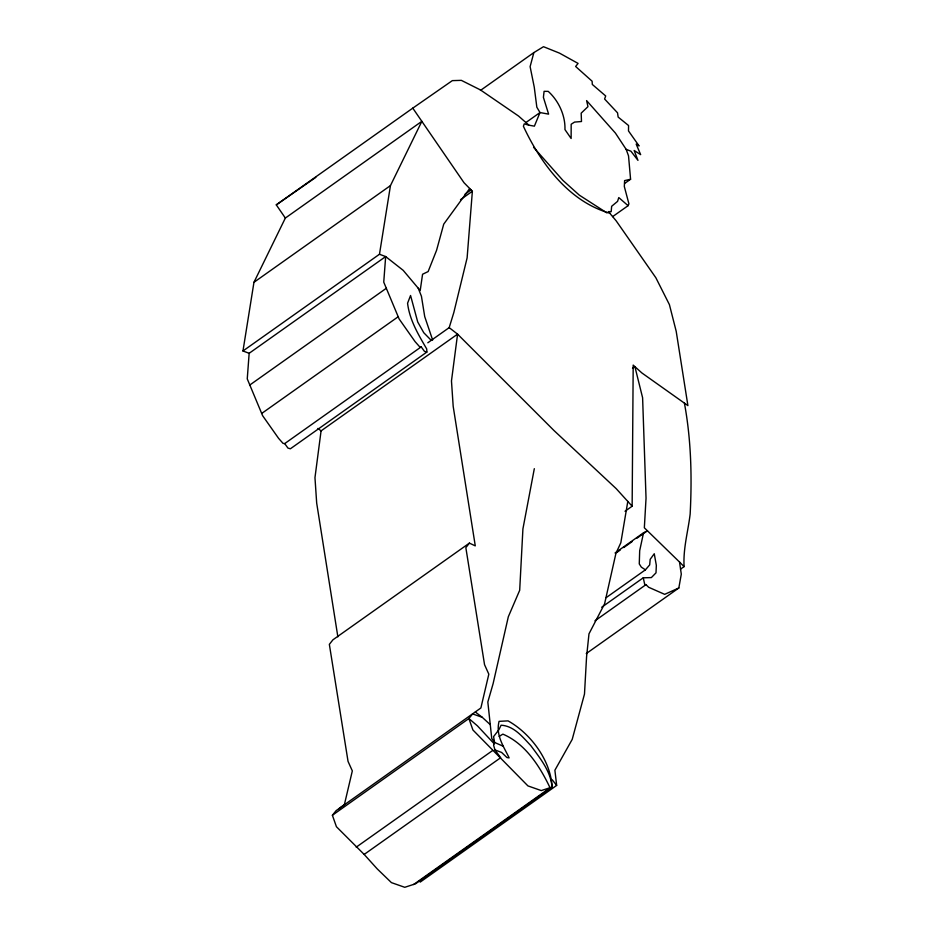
<?xml version="1.0" encoding="UTF-8"?>
<svg xmlns="http://www.w3.org/2000/svg" width="934" height="934" viewBox="0 0 934 934"><rect width="100%" height="100%" fill="white"/><g stroke="black" fill="none" stroke-linecap="round" stroke-linejoin="round"><path stroke-width="1.4" d="M490.268 724.667L482.259 717.324L472.627 713.915L468.891 718.538L472.919 729.991L527.932 785.903L541.265 790.573L552.076 787.058C550.651 770.947 540.015 758.163 530.827 745.636C522.655 737.008 513.969 725.893 501.103 725.216L498.849 729.804L493.561 736.634L494.623 742.483L493.607 745.25L494.973 749.932L501.616 752.442L506.928 757.532L509.135 757.906C503.636 746.266 495.569 735.303 499.06 721.352L508.061 720.873C530.839 733.645 550.815 760.615 552.076 787.058L415.572 883.774L404.772 887.3L391.428 882.63L377.231 868.9L364.167 854.435L336.427 826.718L332.387 815.265L336.123 810.642L480.882 707.972L488.821 674.173L484.548 664.681L465.844 547.651L469.405 543.109L475.278 545.876L453.188 406.36L451.472 380.944L457.578 334.15L449.184 327.636L453.807 312.598L467.117 257.889L472.37 191.26L464.023 182.725L412.781 108.134L452.336 80.628L461.338 80.359L480.403 89.909L518.545 116.038L528.924 125.191L534.388 126.16L540.004 112.547L536.84 107.223L534.26 87.166L530.115 66.629L533.863 52.584L543.506 46.7L559.501 53.133L578.088 63.419L575.624 66.477L592.121 81.223L592.308 84.445L605.687 95.969L604.602 99.027L617.537 112.827L618.145 117.077L628.57 125.541L628.5 130.947L639.089 145.938L636.182 144.151L640.654 154.635L634.151 150.491L637.969 160.368L630.94 151.215L626.13 149.312L615.436 133.107L586.599 100.603L587.965 106.651L581.17 113.166L581.497 121.513L574.538 122.085L571.176 124.257L571.129 138.489L564.953 129.581C565.455 115.559 558.637 100.72 548.211 91.369L544.09 91.334L543.401 97.346L548.608 114.135L540.004 112.547L525.76 122.634M625.021 511.26L632.143 506.216L633.194 365.101L641.88 372.958L687.903 405.601L676.204 331.325L669.409 304.624L655.866 277.76L616.148 220.809L608.443 211.621L611.175 211.691L611.653 206.286L617.572 201.37L618.775 197.576L628.092 205.678L612.657 216.606M680.524 569.145L684.085 566.623C683.058 548.538 688.019 531.715 690.156 514.074C692.071 476.959 691.183 439.809 684.424 403.173M469.674 188.528L443.732 224.137L436.575 250.289L428.134 271.572L422.565 274.246L420.207 290.556L403.184 270.335L385.66 256.57L249.156 353.297L247.253 378.865L262.617 415.677L278.589 438.35L283.049 443.381L284.707 443.592L421.211 346.864L424.445 351.359L426.873 352.06L426.71 348.942C418.397 334.711 409.512 319.895 407.574 303.223L410.563 295.494L417.72 321.973L423.779 332.738L430.504 339.602L432.64 340.023L424.713 316.591L421.432 296.253L418.222 288.186M632.143 506.216L616.183 488.634L554.072 430.609L457.578 334.15L321.074 430.878L314.968 477.659L316.684 503.076L337.863 636.836M242.968 350.986L253.955 282.313L285.349 218.054L421.853 121.327L390.459 185.597L379.473 254.258L242.968 350.986L249.156 353.297M627.8 501.43L620.83 542.747L615.938 553.313L604.578 603.843L588.98 633.847L586.552 657.046L584.486 694.067L572.215 739.389L554.889 770.235L556.664 785.401L420.16 882.128M586.248 653.59L678.831 587.988L681.295 574.153L679.52 562.034L644.343 527.792L646.036 498.219L642.604 397.756L634.898 366.642L632.528 368.323M534.318 468.681L522.912 528.948L519.689 590.288L508.329 616.744L493.105 683.676L487.828 701.994L491.751 738.49L494.623 742.483L503.076 746.161M636.79 538.311L647.472 530.745L643.538 532.8L639.685 550.721L639.265 563.903L641.343 567.136L645.417 569.833L649.679 564.907L650.192 559.314L654.255 553.745L656.333 565.35L656.007 572.846L651.36 577.586L643.257 577.807L601.718 607.24M628.092 205.678L628.921 203.857L624.321 186.52L624.601 180.601L630.578 179.246L628.524 155.85L626.13 149.312M338.855 808.751L344.377 804.699L352.328 770.9L348.043 761.397L329.352 644.367L332.901 639.837L469.405 543.109M285.349 218.054L276.289 204.861L412.781 108.134M480.45 90.435L533.863 52.584M253.955 282.313L390.459 185.597M465.074 194.12L471.016 189.906M460.509 199.678L472.37 191.26M249.81 385.006L386.314 288.291M261.695 413.458L398.199 316.731M624.636 183.449L630.578 179.246M427.819 342.778L449.184 327.636M426.873 352.06L290.369 448.787L287.941 448.075L284.707 443.592M615.051 552.986L643.538 532.8M616.615 552.613L620.176 550.079M623.737 547.558L632.038 541.673M606.248 597.585L645.417 569.833M594.946 620.818L645.989 584.649L648.651 587.264L664.669 594.339L678.831 587.988M332.387 815.265L468.891 718.538L477.461 725.893L494.156 743.744M356.216 847.173L492.72 750.457M364.167 854.435L500.659 757.719L494.973 749.932M413.564 884.545L550.068 787.817C539.864 766.405 525.48 743.744 502.877 734.136L499.165 736.389M276.289 204.861L315.832 177.355M609.739 213.162C568.923 201.651 540.564 163.24 523.39 126.23L524.266 123.837L528.924 125.191M421.211 346.864L419.541 346.654L415.081 341.634L399.122 318.949L383.746 282.138L385.66 256.57L379.473 254.258M645.989 584.649L644.694 584.334L643.257 577.807M606.89 212.905L579.278 195.113L562.898 180.379L533.583 147.327M475.359 712.023L482.259 717.324M317.934 428.437L321.074 430.878M679.52 562.034L684.085 566.623M552.134 779.703L556.664 785.401"/></g></svg>
